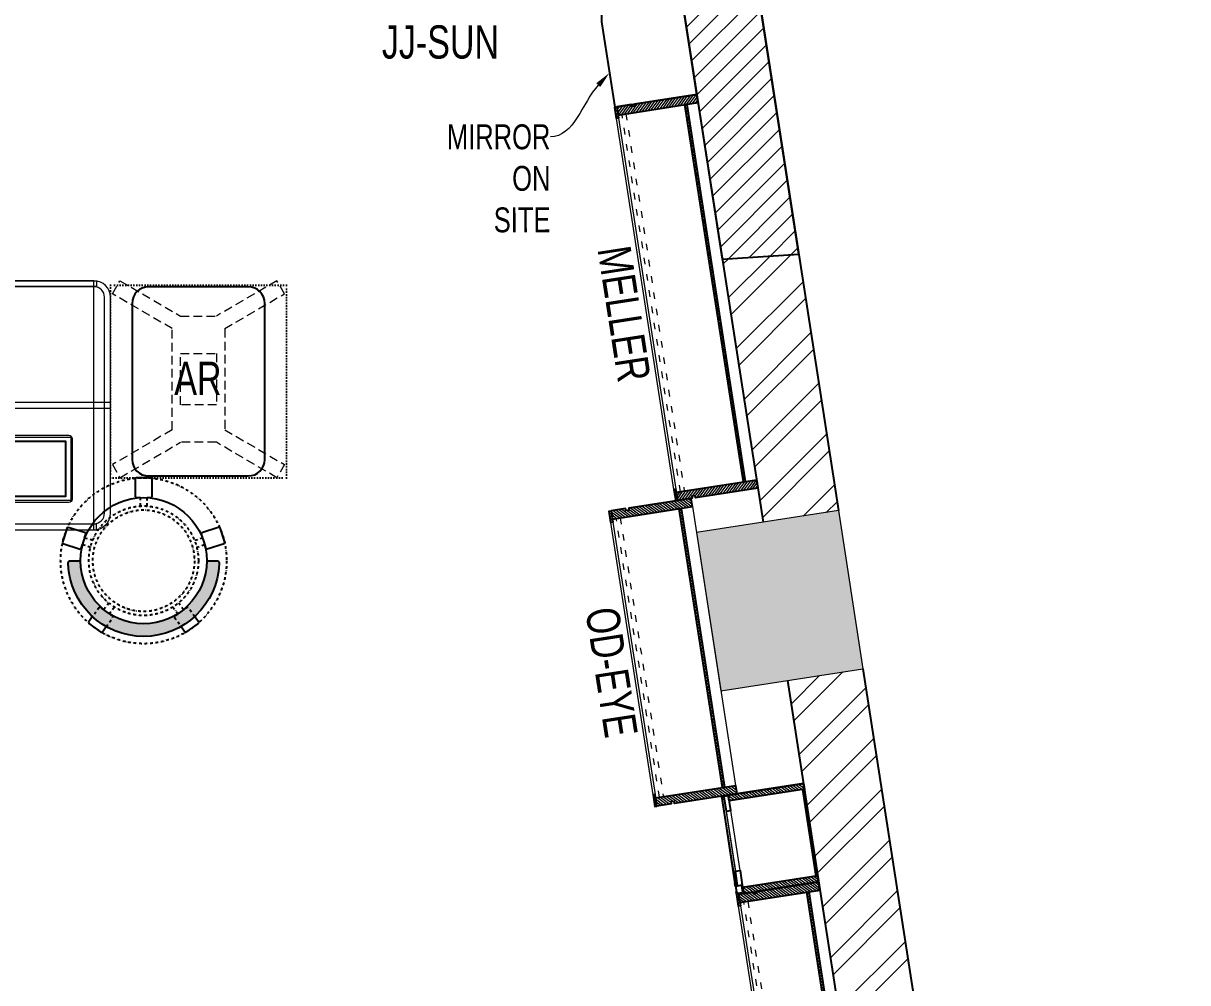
# Model space of a CAD drawing. Header units: feet. Extents: x 8707029 to 8714082, y -5938855 to -5926754.
# Drawn here: x 8710572 to 8714082, y -5933479 to -5930589 of the extents above; entities that cross this region are included whole.
import ezdxf
from ezdxf import colors
from ezdxf.entities.mleader import LeaderData, LeaderLine
from ezdxf.math import Vec2, Vec3

# ---------------------------------------------------------------- set-up
doc = ezdxf.new("R2010")
doc.units = ezdxf.units.FT
doc.header["$LTSCALE"] = 33
doc.header["$MEASUREMENT"] = 0
for name, pattern in [('ACAD_ISO03W100', [30, 12, -18]), ('DASHDOT2', [0.5, 0.25, -0.125, 0, -0.125]), ('DOT', [0.25, 0, -0.25]), ('HIDDEN2', [4.7624999999999975, 3.174999999999998, -1.587499999999999]), ('HIDDENX2', [0.75, 0.5, -0.25])]:
    doc.linetypes.add(name, pattern=pattern)
for name, color, linetype, lineweight in [('A-COL', 243, 'Continuous', 9), ('column hatch', 5, 'Continuous', 0), ('HATCH', 9, 'Continuous', 9), ('LENS-DIM', 252, 'Continuous', 5), ('LENS-PARTITION', 21, 'Continuous', 25), ('LENS-TEXT', 31, 'Continuous', 5), ('LK-FF&E FLOOR', 1, 'Continuous', 9), ('LK-FF&E WALL', 1, 'Continuous', 9), ('LN-ELEVATION-1', 81, 'Continuous', 25), ('LN-ELEVATION-2', 103, 'Continuous', 20), ('LN-ELEVATION-3', 125, 'Continuous', 18), ('LN-ELEVATION-4', 145, 'Continuous', 13), ('LN-HATCH', 251, 'Continuous', 0), ('PLANO-TXT', 252, 'Continuous', 5)]:
    doc.layers.add(name, color=color, linetype=linetype, lineweight=lineweight)
doc.layers.add('A-WALL', color=1, linetype='Continuous')
doc.styles.add('LK TXT', font='GILC____.TTF', dxfattribs={"height": 100})
doc.styles.get("Standard").update_dxf_attribs({"font": 'GILC____.TTF'})
pattern_1 = [(45, (4208834.246730669, 1706614.740126447), (-4.490128060534575, 4.490128060534575), [])]
pattern_2 = [(45, (4209134.246730668, 1706614.740126447), (-4.490128060534575, 4.490128060534575), [])]

# ---------------------------------------------------------------- blocks, each defined once
blk = doc.blocks.new('A$C5bd2d32c')
at = {"layer": 'column hatch'}
h = blk.add_hatch(color=8, dxfattribs=at)
h.dxf.hatch_style = 1
h.paths.add_polyline_path([(5306.79707714729, -7955.326879528351), (4976.597077148035, -7955.326879528351), (4976.597077148035, -8361.726879528724), (5306.79707714729, -8475.995591628365)])
h.paths.add_polyline_path([(8704.746792245654, -9075.869065233506), (8268.806456813589, -9075.869065233506), (8268.806456813589, -9507.669065234251), (8799.14235833101, -9685.558809394946)])
h.paths.add_polyline_path([(3009.919860081748, -7117.188909257762), (2654.319860080257, -7117.188909257762), (2654.319860080257, -7552.132756155916), (3009.919860081748, -7675.988909257576)])
h.paths.add_polyline_path([(2919.693665446714, -2944.568931940012), (2577.820192195475, -2944.568931940012), (2585.541245752946, -3434.326879528351), (2928.791676905007, -3434.326879528351)])
h.paths.add_polyline_path([(5041.458271352574, -2944.568931940012), (4699.584798101335, -2944.568931940012), (4707.305851658806, -3434.326879528351), (5050.556282810867, -3434.326879528351)])
h.paths.add_polyline_path([(7746.550874397158, -2886.995495880954), (7318.451465610415, -2953.276233615354), (7392.290533086285, -3430.193996038288), (7820.389941874892, -3363.913258302026)])
h.paths.add_polyline_path([(7147.120685361326, 984.6528637986629), (6757.392892705276, 959.8885199073702), (6787.99686233513, 478.2598693445325), (7221.260808814317, 505.7906166231259)])
h.paths.add_polyline_path([(2842.093748027459, 966.4473783886061), (2511.893748026341, 966.4473783886061), (2511.893748026341, 509.2473783884197), (2842.093748027459, 509.2473783884197)])
at = {"layer": 'LN-HATCH'}
h = blk.add_hatch(dxfattribs=at)
h.set_pattern_fill('ANSI31', color=256, scale=333, angle=180)
h.set_pattern_definition([(225, (-9876981.502497002, 5276021.067342428), (29.43331976689004, -29.43331976689005), [])])
h.paths.add_polyline_path([(6925.599625103176, 2415.43106806092), (6883.128463052213, 2415.43106806092), (6883.128463052213, 2185.431068059989), (6728.469172310084, 2185.431068059989), (6916.647749654948, 970.0079984720796), (7147.12068535015, 984.6528637977316)])
h.paths.add_polyline_path([(7346.159110441805, -300.9126717215404), (7115.686174722388, -315.5575370499864), (7396.515320321545, -2129.399617116899), (7626.98825604841, -2114.754751788452)])
h = blk.add_hatch(dxfattribs=at)
h.set_pattern_fill('ANSI32', color=256, scale=333, angle=180)
h.set_pattern_definition([(225, (-9876981.502497002, 5276021.067342428), (88.29995930067012, -88.29995930067015), []), (225, (-9877040.369136438, 5276021.067342428), (88.29995930067012, -88.29995930067015), [])])
h.paths.add_polyline_path([(7820.389941874892, -3363.913258302026), (7593.098012002186, -3399.103862362914), (8472.006456812844, -9075.869065233506), (8704.746792245654, -9075.869065233506)])
h.paths.add_polyline_path([(7626.98825604841, -2114.754751787521), (7396.515320330859, -2129.399617116899), (7519.258944522589, -2922.186099941843), (7746.550874397158, -2886.995495880954)])
h.paths.add_polyline_path([(7115.686174726113, -315.5575370509177), (7346.159110443666, -300.9126717224717), (7221.260808814317, 505.7906166231259), (6990.787873096763, 491.1457512946799)])
at = {"layer": 'A-COL'}
for p, q in [((7746.550874397158, -2886.995495880954), (7318.451465610415, -2953.276233615354)), ((7746.550874397158, -2886.995495880954), (7820.389941874892, -3363.913258301094)), ((7318.451465610415, -2953.276233615354), (7392.290533086285, -3430.193996038288)), ((7392.290533086285, -3430.193996038288), (7820.389941874892, -3363.913258302026))]:
    blk.add_line(p, q, dxfattribs=at)
at = {"layer": 'A-WALL'}
for p, q in [((7221.260808812454, 505.7906166231259), (7746.550874395296, -2886.995495880954)), ((6990.787873096763, 491.1457512946799), (7519.258944522589, -2922.186099941843)), ((7396.515320330859, -2129.399617115967), (7626.98825604841, -2114.754751788452)), ((7820.389941874892, -3363.913258302026), (8704.746792243794, -9075.869065232575)), ((7593.098012002186, -3399.103862362914), (8472.006456812844, -9075.869065233506))]:
    blk.add_line(p, q, dxfattribs=at)
blk.add_lwpolyline([(7346.159110441805, -300.9126717215404), (7115.686174726113, -315.5575370499864), (7396.515320330859, -2129.399617115967), (7626.98825604841, -2114.754751788452)], close=True, dxfattribs=at)
blk = doc.blocks.new('JJ SH 900')
at = {"layer": 'LN-HATCH', "ltscale": 0.5}
h = blk.add_hatch(dxfattribs=at)
h.set_pattern_fill('ANSI31', color=256, scale=50)
h.set_pattern_definition([(45, (0, 0), (-4.419417382415921, 4.419417382415921), [])])
h.paths.add_polyline_path([(-911.7948143622632, 1.45519e-11), (-911.7948143622632, -189.9999999999854), (-905.7948143622637, -189.9999999999854), (-905.7948143622637, -199.9999999999854), (-911.7948143622632, -199.9999999999854), (-911.7948143622632, -243.9999999999855), (-886.7948143622632, -243.9999999999855), (-886.7948143622632, 1.45519e-11)])
h = blk.add_hatch(dxfattribs=at)
h.set_pattern_fill('ANSI31', color=256, scale=2)
h.set_pattern_definition(pattern_1)
h.paths.add_polyline_path([(-11.79481436226342, 1.45519e-11), (-11.79481436226342, -189.9999999999854), (-17.79481436226342, -189.9999999999854), (-17.79481436226342, -199.9999999999854), (-11.79481436226342, -199.9999999999854), (-11.79481436226342, -243.9999999999855), (-36.79481436226343, -243.9999999999855), (-36.79481436226343, 1.45519e-11)])
h = blk.add_hatch(dxfattribs=at)
h.set_pattern_fill('ANSI31', color=256, scale=2)
h.set_pattern_definition(pattern_2)
h.paths.add_polyline_path([(-36.79481436224887, -40), (-886.7948143622632, -39.99999999998546), (-886.7948143622632, -33.99999999998545), (-36.79481436224887, -34)])
h = blk.add_hatch(dxfattribs=at)
h.set_pattern_fill('ANSI31', color=256, scale=2)
h.set_pattern_definition(pattern_2)
h.paths.add_polyline_path([(-876.7948143622632, -243.9999999999855), (-876.7948143622632, -249.9999999999854), (-911.7948143622632, -249.9999999999854), (-911.7948143622632, -243.9999999999855)])
h = blk.add_hatch(dxfattribs=at)
h.set_pattern_fill('ANSI31', color=256, scale=2)
h.set_pattern_definition(pattern_1)
h.paths.add_polyline_path([(-46.79481436226342, -243.9999999999855), (-46.79481436226342, -249.9999999999854), (-11.79481436226342, -249.9999999999854), (-11.79481436226342, -243.9999999999855)])
at = {"layer": 'LN-ELEVATION-1', "ltscale": 0.5}
for points in [[(-911.7948143622632, 1.45519e-11), (-911.7948143622632, -189.9999999999854), (-905.7948143622637, -189.9999999999854), (-905.7948143622637, -199.9999999999854), (-911.7948143622632, -199.9999999999854), (-911.7948143622632, -243.9999999999855), (-886.7948143622632, -243.9999999999855), (-886.7948143622632, 1.45519e-11)], [(-11.79481436226342, 1.45519e-11), (-11.79481436226342, -189.9999999999854), (-17.79481436226342, -189.9999999999854), (-17.79481436226342, -199.9999999999854), (-11.79481436226342, -199.9999999999854), (-11.79481436226342, -243.9999999999855), (-36.79481436226343, -243.9999999999855), (-36.79481436226343, 1.45519e-11)], [(-36.79481436226343, -39.99999999998546), (-886.7948143622632, -39.99999999998546), (-886.7948143622632, -33.99999999998545), (-36.79481436226343, -33.99999999998545)], [(-876.7948143622632, -243.9999999999855), (-876.7948143622632, -249.9999999999854), (-911.7948143622632, -249.9999999999854), (-911.7948143622632, -243.9999999999855)], [(-46.79481436226342, -243.9999999999855), (-46.79481436226342, -249.9999999999854), (-11.79481436226342, -249.9999999999854), (-11.79481436226342, -243.9999999999855)]]:
    blk.add_lwpolyline(points, close=True, dxfattribs=at)
at = {"layer": 'LN-ELEVATION-3', "ltscale": 0.5}
for p, q in [((-886.7948143622632, 1.45519e-11), (-36.79481436226343, 1.45519e-11)), ((-876.7948143622632, -243.9999999999855), (-46.79481436226342, -243.9999999999855)), ((-46.79481436226342, -249.9999999999854), (-876.7948143622632, -249.9999999999854))]:
    blk.add_line(p, q, dxfattribs=at)
at = {"layer": 'LN-ELEVATION-4', "linetype": 'ACAD_ISO03W100', "ltscale": 0.05}
blk.add_lwpolyline([(-886.7948143622632, -219.9999999999854), (-36.79481436226343, -219.9999999999854), (-36.79481436226343, -231.9999999999855), (-886.7948143622632, -231.9999999999855)], close=True, dxfattribs=at)
blk = doc.blocks.new('MIRROR')
at = {"layer": 'LN-HATCH', "ltscale": 0.5}
h = blk.add_hatch(dxfattribs=at)
h.set_pattern_fill('ANSI31', color=256, scale=2)
h.set_pattern_definition([(45, (4060433.741624544, 1708720.786904081), (-4.490128060534575, 4.490128060534575), [])])
h.paths.add_polyline_path([(212.944788963403, 101.3407590774622), (230.944788963403, 101.3407590774622), (230.944788963403, -127.6592409225377), (212.944788963403, -127.6592409225377)])
h.paths.add_polyline_path([(230.944788963403, 95.34075907746227), (494.9447889634027, 95.34075907746227), (494.9447889634027, 101.3407590774622), (230.944788963403, 101.3407590774622)])
h.paths.add_polyline_path([(512.9447889634027, 101.3407590774622), (494.9447889634027, 101.3407590774622), (494.9447889634027, -127.6592409225377), (512.9447889634027, -127.6592409225377)])
at = {"layer": 'Defpoints'}
blk.add_lwpolyline([(512.9447889634027, 101.3407590774622), (212.944788963403, 101.3407590774622), (212.944788963403, -148.6592409225377), (512.9447889634027, -148.6592409225377)], close=True, dxfattribs=at)
at = {"layer": 'LN-ELEVATION-1'}
for points in [[(212.944788963403, 101.3407590774622), (230.944788963403, 101.3407590774622), (230.944788963403, -127.6592409225377), (212.944788963403, -127.6592409225377)], [(230.944788963403, 95.34075907746227), (494.9447889634027, 95.34075907746227), (494.9447889634027, 101.3407590774622), (230.944788963403, 101.3407590774622)], [(512.9447889634027, 101.3407590774622), (494.9447889634027, 101.3407590774622), (494.9447889634027, -127.6592409225377), (512.9447889634027, -127.6592409225377)], [(259.944788963403, -141.6592409225377), (259.944788963403, -127.6592409225377), (214.944788963403, -127.6592409225377), (214.944788963403, -148.6592409225377), (223.944788963403, -148.6592409225377), (223.944788963403, -147.1592409225377), (216.444788963403, -147.1592409225377), (216.444788963403, -141.6592409225377)], [(442.944788963403, -141.6592409225377), (442.944788963403, -127.6592409225377), (487.9447889634028, -127.6592409225377), (487.9447889634028, -148.6592409225377), (478.9447889634026, -148.6592409225377), (478.9447889634026, -147.1592409225377), (486.4447889634027, -147.1592409225377), (486.4447889634027, -141.6592409225377)], [(504.944788963403, -148.6592409225377), (504.944788963403, -147.1592409225377), (509.444788963403, -147.1592409225377), (509.444788963403, -129.1592409225377), (487.9447889634028, -129.1592409225377), (487.9447889634028, -127.6592409225377), (510.9447889634028, -127.6592409225377), (510.9447889634028, -148.6592409225377)]]:
    blk.add_lwpolyline(points, close=True, dxfattribs=at)
at = {"layer": 'LN-ELEVATION-2'}
blk.add_lwpolyline([(259.944788963403, -141.6592409225377), (442.944788963403, -141.6592409225377), (442.944788963403, -127.6592409225377), (259.944788963403, -127.6592409225377)], close=True, dxfattribs=at)
at = {"layer": 'LN-ELEVATION-2', "color": 4, "lineweight": 0}
blk.add_lwpolyline([(216.444788963403, -141.6592409225377), (486.4447889634027, -141.6592409225377), (486.4447889634027, -147.1592409225377), (216.444788963403, -147.1592409225377)], close=True, dxfattribs=at)
at = {"layer": 'LN-ELEVATION-4', "ltscale": 0.5}
blk.add_line((478.9447889634026, -148.6592409225377), (223.944788963403, -148.6592409225377), dxfattribs=at)
blk = doc.blocks.new('I-PAD Frame')
at = {"color": 3, "linetype": 'Continuous'}
blk.add_lwpolyline([(357868.7410323084, -232321.1361381283), (358122.7410323085, -232321.1361381283, 0.4142135623713902), (358132.7410323086, -232311.1361381283), (358132.7410323086, -232129.1361381283, 0.4142135623713902), (358122.7410323085, -232119.1361381283), (357868.7410323084, -232119.1361381283, 0.4142135623713902), (357858.7410323085, -232129.1361381283), (357858.7410323085, -232311.1361381283, 0.4142135623713902)], format="xyb", close=True, dxfattribs=at)
at = {"color": 3, "linetype": 'Continuous', "lineweight": 25}
blk.add_lwpolyline([(358113.2410323085, -232229.6755301424), (358113.2410323085, -232302.1361381283), (357878.2410323086, -232302.1361381283), (357878.2410323086, -232138.1361381283), (358113.2410323085, -232138.1361381283), (358113.2410323085, -232210.5967461141, 0.3275382217372251), (358114.6410323081, -232212.5046245168, -0.733799385757267), (358114.6410323086, -232227.7676517396, 0.3275382217372252)], format="xyb", close=True, dxfattribs=at)
blk = doc.blocks.new('Billing Counter-1350')
at = {"color": 5, "linetype": 'HIDDENX2', "ltscale": 0.025}
for p, q in [((-624.9999978118576, -374.9978339364752), (-625.0000002956949, 375)), ((624.9999976539984, -374.9978339364752), (625.0000001378357, 375))]:
    blk.add_line(p, q, dxfattribs=at)
at = {"color": 0, "linetype": 'Continuous'}
for p, q in [((625, 375), (-625, 375)), ((675, -325), (675, 325)), ((-625, -375), (625, -375))]:
    blk.add_line(p, q, dxfattribs=at)
at = {"color": 2, "linetype": 'Continuous'}
blk.add_line((624, -375), (624.9999976539984, -374.9978339364752), dxfattribs=at)
at = {"color": 2, "linetype": 'HIDDENX2', "ltscale": 0.025}
for points in [[(-632.999998427229, 375), (-212.4115580061916, 375), (-212.4115580851212, 358), (-632.9999985061586, 358)], [(210.3333326776046, 375), (-210.2551077436656, 375), (-210.255107664736, 358), (210.3333327565342, 358)], [(212.3333327565342, 375), (632.9217731775716, 375), (632.921773098642, 358), (212.3333326776046, 358)], [(-632.999998427229, -375), (-212.4115580061916, -375), (-212.4115580851212, -358), (-632.9999985061586, -358)], [(210.3333326776046, -375), (-210.2551077436656, -375), (-210.255107664736, -358), (210.3333327563014, -358)], [(212.3333327563014, -375), (632.9217731775716, -375), (632.921773098642, -358), (212.3333326776046, -358)]]:
    blk.add_lwpolyline(points, close=True, dxfattribs=at)
at = {"color": 5, "linetype": 'Continuous'}
for points in [[(-555.9166655030566, 97.25000000000001), (-288.9166655030567, 97.25000000000001), (-288.9166655030567, 286.25), (-555.9166655030566, 286.25)], [(555.9166655030566, -97.25000000000001), (288.9166655030567, -97.25000000000001), (288.9166655030567, -286.25), (555.9166655030566, -286.25)]]:
    blk.add_lwpolyline(points, close=True, dxfattribs=at)
at = {"color": 5, "linetype": 'HIDDENX2', "ltscale": 0.025}
blk.add_lwpolyline([(625, 8.5), (-625, 8.5), (-625, -8.5), (625, -8.5)], close=True, dxfattribs=at)
at = {"color": 0, "linetype": 'Continuous'}
for centre, radius, start, end in [((-625, 325), 50.0000000000291, 90, 180), ((624.9999999997672, 325), 50.00000000005822, 0, 90), ((624.9999999997672, -325), 50.0000000000291, 270, 0)]:
    blk.add_arc(centre, radius, start, end, dxfattribs=at)
at = {"layer": 'LN-ELEVATION-2'}
blk.add_line((-675, 325), (-675, -325), dxfattribs=at)
for points in [[(625, 375), (-625, 375, 0.4142135623725836), (-675, 325), (-675, -325, 0.4142135623725836), (-625, -375), (625, -375, 0.4142135623725837), (675, -325), (675, 325, 0.4142135623725836)], [(625, 357), (-625, 357, 0.4142135623730951), (-657, 325), (-657, -325, 0.4142135623730951), (-625, -357), (625, -357, 0.4142135623730951), (657, -325), (657, 325, 0.4142135623730951)]]:
    blk.add_lwpolyline(points, format="xyb", close=True, dxfattribs=at)
blk.add_lwpolyline([(-675, -8.5), (675, -8.5), (675, 8.5), (-675, 8.5)], close=True, dxfattribs=at)
blk.add_arc((-625, -325), 50.00000000005822, 180, 270, dxfattribs=at)
at = {"color": 2, "linetype": 'Continuous', "xscale": -1, "rotation": 180}
blk.add_blockref('I-PAD Frame', (-358418.1576978308, -232028.3861380983), dxfattribs=at)
at = {"color": 2, "linetype": 'Continuous', "xscale": -1}
blk.add_blockref('I-PAD Frame', (358418.1576978117, 232028.3861381281), dxfattribs=at)
at = {"layer": 'LENS-TEXT', "color": 0, "linetype": 'Continuous', "ltscale": 3, "insert": (0.983410338871181, 5.633732088841497), "char_height": 100, "attachment_point": 5, "style": 'LK TXT'}
blk.add_mtext_dynamic_manual_height_columns('BILLING COUNTER', width=353.0555573365615, gutter_width=0.5, heights=[0], dxfattribs=at)
blk = doc.blocks.new('JJ SH 1200')
at = {"layer": 'LN-HATCH', "ltscale": 0.5}
h = blk.add_hatch(dxfattribs=at)
h.set_pattern_fill('ANSI31', color=256, scale=2)
h.set_pattern_definition([(45, (4097187.330767878, 1708800.267299229), (-4.490128060534575, 4.490128060534575), [])])
h.paths.add_polyline_path([(792.0591651862488, 220), (792.0591651862488, 30), (786.0591651862486, 30), (786.0591651862486, 20), (792.0591651862488, 20), (792.0591651862488, -24), (767.0591651862488, -24), (767.0591651862488, 220)])
h.paths.add_polyline_path([(-382.9408348137513, 180), (767.0591651862488, 180), (767.0591651862488, 186), (-382.9408348137513, 186)])
h.paths.add_polyline_path([(757.0591651862486, -24), (757.0591651862486, -30), (792.0591651862488, -30), (792.0591651862488, -24)])
h.paths.add_polyline_path([(-407.9408348137512, 220), (-407.9408348137512, 30), (-401.9408348137512, 30), (-401.9408348137512, 20), (-407.9408348137512, 20), (-407.9408348137512, -24), (-382.9408348137513, -24), (-382.9408348137513, 220)])
h.paths.add_polyline_path([(-372.9408348137513, -24), (-372.9408348137513, -30), (-407.9408348137512, -30), (-407.9408348137512, -24)])
at = {"layer": 'LN-ELEVATION-1', "ltscale": 0.5}
for points in [[(-407.9408348137512, 220), (-407.9408348137512, 30), (-401.9408348137512, 30), (-401.9408348137512, 20), (-407.9408348137512, 20), (-407.9408348137512, -24), (-382.9408348137513, -24), (-382.9408348137513, 220)], [(792.0591651862488, 220), (792.0591651862488, 30), (786.0591651862486, 30), (786.0591651862486, 20), (792.0591651862488, 20), (792.0591651862488, -24), (767.0591651862488, -24), (767.0591651862488, 220)], [(-382.9408348137513, 180), (767.0591651862488, 180), (767.0591651862488, 186), (-382.9408348137513, 186)], [(-372.9408348137513, -24), (-372.9408348137513, -30), (-407.9408348137512, -30), (-407.9408348137512, -24)], [(757.0591651862486, -24), (757.0591651862486, -30), (792.0591651862488, -30), (792.0591651862488, -24)]]:
    blk.add_lwpolyline(points, close=True, dxfattribs=at)
at = {"layer": 'LN-ELEVATION-3', "ltscale": 0.5}
for p, q in [((767.0591651862488, 220), (-382.9408348137513, 220)), ((757.0591651862486, -24), (-372.9408348137513, -24)), ((-372.9408348137513, -30), (757.0591651862486, -30))]:
    blk.add_line(p, q, dxfattribs=at)
at = {"layer": 'LN-ELEVATION-4', "linetype": 'ACAD_ISO03W100', "ltscale": 0.05}
blk.add_lwpolyline([(767.0591651862488, 0), (-382.9408348137513, 0), (-382.9408348137513, -12), (767.0591651862488, -12)], close=True, dxfattribs=at)
blk = doc.blocks.new('AR')
at = {"layer": 'LN-ELEVATION-2', "linetype": 'DOT', "lineweight": 25}
blk.add_lwpolyline([(0, 13.41378593863919), (530, 13.41378593863919), (530, 593.4137859386392), (0, 593.4137859386392)], close=True, dxfattribs=at)
at = {"layer": 'LN-ELEVATION-2', "lineweight": 25}
blk.add_lwpolyline([(465, 68.22063546301797), (465, 538.2206354630179, 0.4142135623730951), (415, 588.2206354630177), (115, 588.2206354630177, 0.4142135623730951), (65, 538.2206354630179), (65, 68.22063546301797, 0.4142135623730951), (115, 18.22063546301797), (415, 18.22063546301797, 0.4142135623730951)], format="xyb", close=True, dxfattribs=at)
at = {"layer": 'LN-ELEVATION-4', "linetype": 'HIDDEN2', "ltscale": 0.25}
for points in [[(185.8456009030342, 448.8780772723258), (5.888936847448348, 554.0078910568263), (28.48512306064368, 593.350836840691), (211.0874861851335, 486.6754184374586)], [(344.154399111867, 448.8780772762837), (524.1110631600021, 554.0078910947777), (501.5148769393563, 593.3508368753828), (318.9125138223171, 486.6754184374586)], [(211.0874861851335, 486.6754184376913), (318.9125138223171, 486.6754184376913)], [(185.8456009030342, 144.472759603057), (185.8456009030342, 448.8780772723258)], [(344.154399111867, 448.8780772762837), (344.154399111867, 144.4727595990989)], [(185.8456009030342, 144.472759603057), (5.888936847448348, 39.34294581855647), (28.48512306064368, 3.46917659e-08), (211.0874861851335, 106.6754184379242)], [(344.154399111867, 144.4727595990989), (524.1110631600021, 39.34294578060508), (501.5148769393563, 0), (318.9125138223171, 106.6754184379242)], [(318.9125138223171, 106.6754184376914), (211.0874861851335, 106.6754184376914)]]:
    blk.add_lwpolyline(points, dxfattribs=at)
blk.add_lwpolyline([(210.8456009030342, 373.9866790841333), (319.154399111867, 373.9866790841333), (319.154399111867, 219.3641577917151), (210.8456009030342, 219.3641577917151)], close=True, dxfattribs=at)
blk = doc.blocks.new('DR STOOL')
at = {"layer": 'HATCH'}
h = blk.add_hatch(dxfattribs=at)
h.set_pattern_fill('ANSI36', color=250, angle=-90.00000000000001)
h.set_pattern_definition([(315, (-227.8099174643867, 917.3997257252777), (6.173926083235043, -1.683798022700468), [7.9375, -1.587499999999999, 0, -1.587499999999999])])
edge = h.paths.add_edge_path()
edge.add_line((-190.0000000041909, 4.511094e-10), (-218.6899174675346, 4.511094e-10))
edge.add_arc((-218.6899174670689, 9.120000000388245), 9.119999999940092, 177.6119845363388, 269.9999999996136, ccw=False)
edge.add_arc((-1.8626451e-09, 3.565219e-10), 228.000000002257, 2.3880154632688004, 177.6119845367313, ccw=False)
edge.add_arc((218.6899174633436, 9.120000000497384), 9.120000000051716, -90.00000000034493, 2.3880154629299, ccw=False)
edge.add_line((218.6899174633436, 4.511094e-10), (190, 4.511094e-10))
edge.add_arc((-1.8626451e-09, 4.511094e-10), 190.000000001979, -1.27e-14, 180)
at = {"layer": 'LN-ELEVATION-1', "color": 1, "ltscale": 100}
for p, q in [((-128.6221585394814, 215.4841044476634), (-165.2704676063731, 189.0243927398114)), ((-124.7228340068832, 214.8545704018979), (-128.6221585394814, 215.4841044476634)), ((-112.6981821293011, 198.1996966340157), (-124.7228340068832, 214.8545704018979)), ((124.7553772013634, 214.9803744515593), (112.5488144652918, 198.2845540212292)), ((128.7014972954057, 215.5933048763618), (124.7553772013634, 214.9803744515593)), ((128.7014972954057, 215.5933048763618), (124.7553772013634, 214.9803744515593)), ((165.1911288509145, 188.915192311113), (128.7014972954057, 215.5933048763618)), ((165.1911288509145, 188.915192311113), (128.7014972954057, 215.5933048763618)), ((-165.2704676063731, 189.0243927398114), (-165.9069543029182, 185.0820035930228)), ((-165.9069543029182, 185.0820035930228), (-153.8003208162263, 168.3135803133482)), ((153.6734594982117, 168.4294150282658), (165.7973639420234, 185.0121775862135)), ((165.7973639420234, 185.0121775862135), (165.1911288509145, 188.915192311113)), ((165.7973639420234, 185.0121775862135), (165.1911288509145, 188.915192311113)), ((-242.9550312487409, -52.24013893969095), (-244.7482102331705, -55.75945052818861)), ((-244.7482102331705, -55.75945052818861), (-230.7800458371639, -98.74904560100549)), ((-191.2928382232785, -35.45407700946089), (-242.9550312487409, -52.24013893969095)), ((-187.9259491492994, -37.1695928365807), (-191.2928382232785, -35.45407700946089)), ((-184.1424400564283, -48.81403796559607), (-187.9259491492994, -37.1695928365807)), ((-173.8639617776498, -80.4479453730819), (-177.8421125086024, -68.2044548037811)), ((177.6922140880488, -68.56540505095472), (173.8739495249465, -80.1985000452405)), ((188.0651108901948, -36.96233201187715), (184.0504167033359, -49.19388854173303)), ((191.3981811110861, -35.27656588272658), (188.0651108901948, -36.96233201187715)), ((243.0100176925771, -52.21682526778022), (191.3981811110861, -35.27656588272658)), ((230.715890809428, -98.7280946081737), (244.8123673382215, -55.78040257930116)), ((244.8123673382215, -55.78040257930116), (243.0100176925771, -52.21682526778022)), ((-230.7800458371639, -98.74904560100549), (-227.2218665438704, -100.5620286722478)), ((-227.2218665438704, -100.5620286722478), (-175.5596735184081, -83.7759667420105)), ((-175.5596735184081, -83.7759667420105), (-173.8639617776498, -80.4479453730819)), ((173.8739495249465, -80.1985000452405), (175.5794035866856, -83.5704969359358)), ((175.5794035866856, -83.5704969359358), (227.1912401677109, -100.5107563209894)), ((227.1912401677109, -100.5107563209894), (230.715890809428, -98.7280946081737)), ((-22.72193054761737, -190.2142363802995), (-25.39390889601782, -192.886214728569)), ((-25.39390889601782, -192.886214728569), (-25.39390889601782, -247.2070584567482)), ((-10.47823652112856, -190.2142363802995), (-22.72193054761737, -190.2142363802995)), ((22.78362171910703, -190.2142363802995), (9.910054048988968, -190.2142363802995)), ((25.42475448176265, -192.8553691428751), (22.78362171910703, -190.2142363802995)), ((25.42475448176265, -247.1762128710543), (25.42475448176265, -192.8553691428751)), ((-25.39390889601782, -247.2070584567482), (-22.60096735274419, -250)), ((-22.60096735274419, -250), (22.60096735274419, -250)), ((22.60096735274419, -250), (25.42475448176265, -247.1762128710543))]:
    blk.add_line(p, q, dxfattribs=at)
at = {"layer": 'LN-ELEVATION-1', "linetype": 'DASHDOT2'}
for p, q in [((-92.92521573789418, 170.8129362839827), (-112.6981821293011, 198.1996966340157)), ((112.5488144652918, 198.2845540212292), (92.69529851106927, 171.1294289919315)), ((-153.8003208162263, 168.3135803133482), (-134.1093360339291, 141.0403694751003)), ((-134.1093360339291, 141.0403694751003), (-130.4219571123831, 140.4450534014686)), ((-130.4219571123831, 140.4450534014686), (-119.9844727469608, 147.9808124662595)), ((-119.9844727469608, 147.9808124662595), (-105.3687285655178, 126.9741353208374)), ((-103.4542870586738, 159.9154408004979), (-93.52748446213081, 167.0824927485227)), ((-88.15393704269081, 139.4771787207864), (-103.4542870586738, 159.9154408004979)), ((-93.52748446213081, 167.0824927485227), (-92.92521573789418, 170.8129362839827)), ((103.6608748426661, 159.8406005539291), (88.19885099539533, 139.4487815762331)), ((92.69529851106927, 171.1294289919315), (93.26858203159645, 167.4385604566923)), ((93.26858203159645, 167.4385604566923), (103.6608748426661, 159.8406005539291)), ((105.4096150295809, 126.94019481352), (120.1194891873747, 147.8074627162714)), ((120.1194891873747, 147.8074627162714), (130.0033113472163, 140.5812532722048)), ((130.0033113472163, 140.5812532722048), (133.7372852512635, 141.1612321265929)), ((133.7372852512635, 141.1612321265929), (153.6734594982117, 168.4294150282658)), ((-159.954806596972, -40.49024384317454), (-184.1424400564283, -48.81403796559607)), ((-177.8421125086024, -68.2044548037811), (-153.4148110738024, -60.73628028803068)), ((153.3006618716754, -61.02382378749462), (177.6922140880488, -68.56540505095472)), ((184.0504167033359, -49.19388854173303), (159.8786162491887, -40.79004861696012)), ((-10.92024635523557, -164.6382343793375), (-10.47823652112856, -190.2142363802995)), ((9.910054048988968, -190.2142363802995), (10.35584833659231, -164.674698740353))]:
    blk.add_line(p, q, dxfattribs=at)
at = {"layer": 'LN-ELEVATION-1', "color": 1, "ltscale": 100}
blk.add_lwpolyline([(-190.0000000023283, 0), (-218.6899174656719, 0, -0.4264743413925903), (-227.8019973598421, 9.5, -0.959166304662544), (227.8019973593764, 9.5, -0.4264743413925903), (218.6899174647406, 0), (190.0000000013969, 0)], format="xyb", dxfattribs=at)
at = {"layer": 'LN-ELEVATION-1', "linetype": 'DASHDOT2'}
for radius in [250, 165, 153]:
    blk.add_circle((0, 0), radius, dxfattribs=at)
at = {"layer": 'LN-ELEVATION-1', "color": 1, "ltscale": 100}
blk.add_circle((0, 0), 190, dxfattribs=at)

msp = doc.modelspace()

# ---------------------------------------------------------------- linework, layer by layer
at = {"layer": 'LENS-PARTITION'}
msp.add_lwpolyline([(8712529.509411445, -5930334.419425235), (8712315.237180077, -5930334.419425235), (8712315.237180077, -5930524.419425235), (8712315.237180077, -5930584.41942524), (8712355.047999645, -5930841.552777989), (8712360.97735434, -5930840.634762229), (8712404.45928875, -5930833.90264667), (8712602.104445158, -5930803.302121399)], close=True, dxfattribs=at)

# ---------------------------------------------------------------- block references
at = {"layer": 'LENS-DIM', "color": 2}
msp.add_blockref('A$C5bd2d32c', (8705282.374558108, -5929169.850493296), dxfattribs=at)
at = {"layer": 'LK-FF&E FLOOR'}
msp.add_blockref('Billing Counter-1350', (8710160.225815851, -5931739.419425236), dxfattribs=at)
at = {"layer": 'LK-FF&E FLOOR', "rotation": 180}
for name, p in [('AR', (8711365.225815851, -5931364.4194252)), ('DR STOOL', (8710934.986949788, -5932207.833211139))]:
    msp.add_blockref(name, p, dxfattribs=at)
at = {"layer": 'LK-FF&E WALL', "xscale": -1, "rotation": 278.8009734604234}
msp.add_blockref('JJ SH 1200', (8712505.881905608, -5931619.695987152), dxfattribs=at)
at = {"layer": 'LK-FF&E WALL', "rotation": 278.8009734601827}
for name, p in [('JJ SH 900', (8712724.407118628, -5932921.322337132)), ('MIRROR', (8712790.681297548, -5932683.644135429)), ('JJ SH 900', (8713108.817749703, -5934076.10314185))]:
    msp.add_blockref(name, p, dxfattribs=at)

# ---------------------------------------------------------------- texts
at = {"layer": 'LENS-TEXT', "color": 0, "linetype": 'Continuous', "ltscale": 3, "insert": (8711098.568778945, -5931658.348767081), "char_height": 100, "attachment_point": 5, "style": 'LK TXT'}
msp.add_mtext_dynamic_manual_height_columns('AR', width=237.4408088319178, gutter_width=12.5, heights=[0], dxfattribs=at)
at = {"layer": 'PLANO-TXT', "linetype": 'Continuous', "ltscale": 3, "insert": (8711829.514079418, -5930646.067607633), "char_height": 100, "width": 271.7848837209302, "attachment_point": 5, "style": 'LK TXT'}
msp.add_mtext('JJ-SUN', dxfattribs=at)
at = {"layer": 'PLANO-TXT', "linetype": 'Continuous', "ltscale": 3, "char_height": 100, "width": 271.7848837209302, "attachment_point": 5, "rotation": 278.8009734601317, "style": 'LK TXT'}
for s, insert in [('MELLER', (8712383.38059727, -5931464.250593966)), ('OD-EYE', (8712344.893834032, -5932543.750944885))]:
    msp.add_mtext(s, dxfattribs=dict(at, insert=insert))

# ---------------------------------------------------------------- leaders
at = {"layer": 'LENS-TEXT', "color": 0, "linetype": 'Continuous', "ltscale": 3}
ml = msp.add_multileader_mtext('Standard', dxfattribs=at)
ml.set_content('\\pxqr,t3;{\\C0;MIRROR ON SITE}', color=1)
ml.set_leader_properties(color=256, linetype='ByLayer', lineweight=-1)
ml.build(insert=Vec2(0, 0))
ml.multileader.update_dxf_attribs({"leader_type": 2, "dogleg_length": 0.36, "arrow_head_size": 50})
ctx = ml.context
ctx.base_point, ctx.char_height, ctx.arrow_head_size, ctx.landing_gap_size, ctx.plane_origin, ctx.plane_x_axis, ctx.plane_y_axis = Vec3(8711910.892322216, -5930931.707272826, 47488.08105864739), 75, 50, 0.09, Vec3(8705945.532348866, -5932491.64666006, 47488.08105864739), Vec3(0.9999993982722358, 0.0010970210418018), Vec3(-0.0010970210418018, 0.9999993982722358)
ctx.text_align_type = 2
notes = []
notes.append((ctx, [(1, (1, 1, 0), (8712161.232316928, -5930931.43264442, 47488.08105864739), (-0.9999993982722358, -0.0010970210418018), 0.3600000000000003, [(1, [(8712339.091534572, -5930738.491866245, 47488.08105864739)], 0, [])])]))
ctx.mtext.insert, ctx.mtext.text_direction, ctx.mtext.rotation, ctx.mtext.width, ctx.mtext.alignment, ctx.mtext.flow_direction = Vec3(8712160.740640763, -5930893.442608613, 47488.08105864739), Vec3(0.9999993982722358, 0.0010970210418018), 0.0010970212618378, 289.5442082885826, 3, 5
for ctx, leaders in notes:
    for number, flags, end, landing, length, lines in leaders:
        leader = LeaderData()
        leader.index, (leader.has_last_leader_line, leader.has_dogleg_vector, leader.attachment_direction) = number, flags
        leader.last_leader_point, leader.dogleg_vector, leader.dogleg_length = Vec3(end), Vec3(landing), length
        for number, points, colour, breaks in lines:
            line = LeaderLine()
            line.index, line.vertices, line.color, line.breaks = number, Vec3.list(points), colors.encode_raw_color(colour), breaks
            leader.lines.append(line)
        ctx.leaders.append(leader)

doc.saveas('drawing.dxf')
